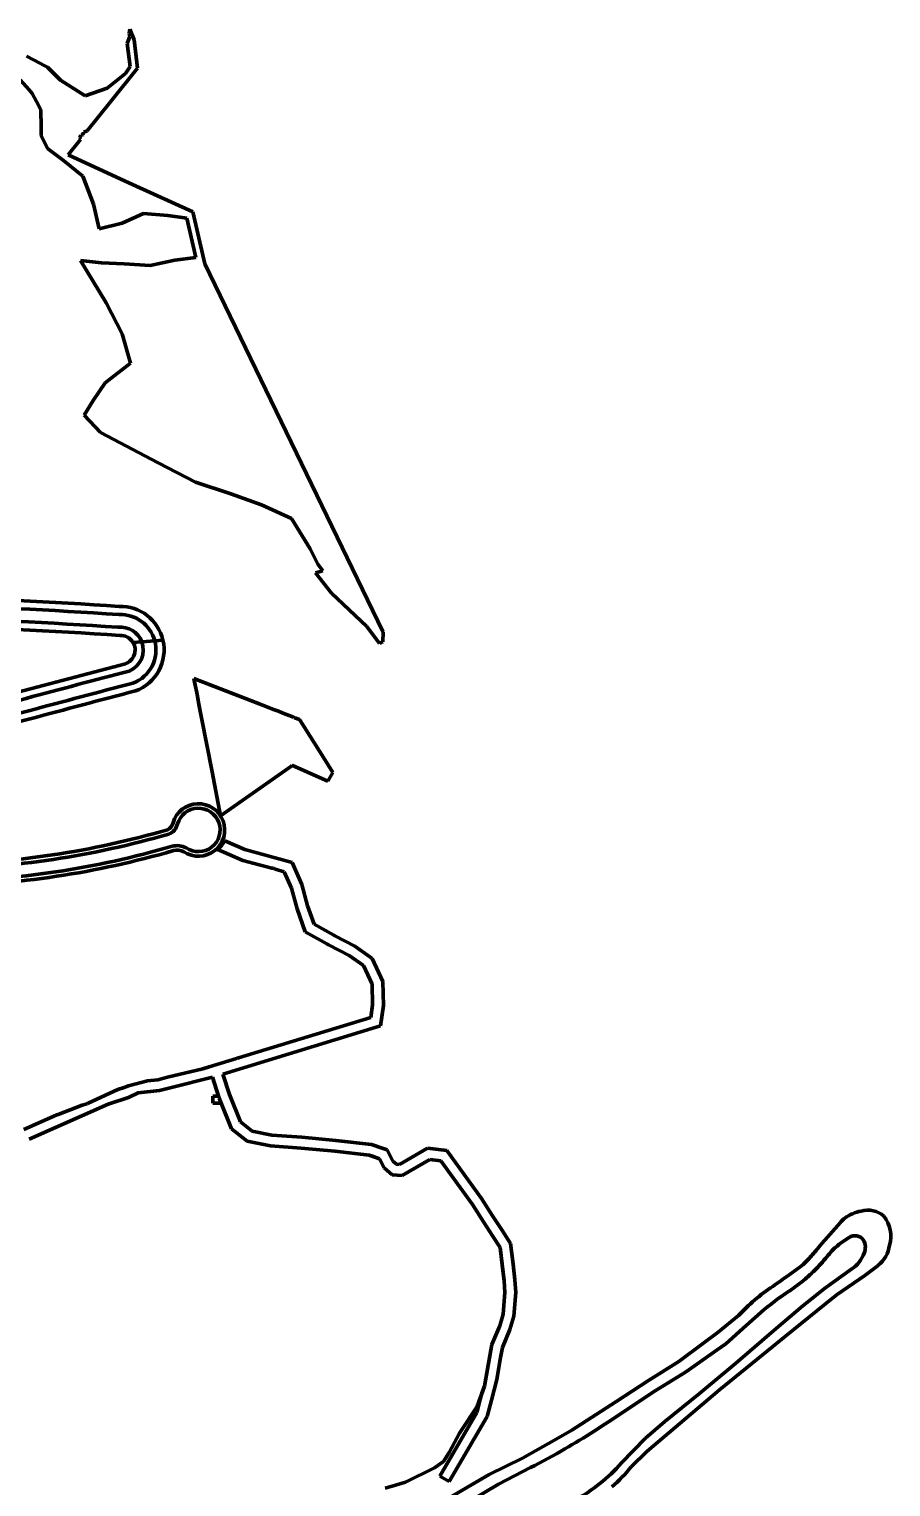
# Model space of a CAD drawing. Header units: inches. Extents: x 4096 to 6070, y 2882 to 5388.
# Drawn here: x 4873.5 to 5111.3, y 4891.7 to 5294.2 of the extents above; entities that cross this region are included whole.
import ezdxf

# ---------------------------------------------------------------- set-up
doc = ezdxf.new("R2010")
doc.units = ezdxf.units.IN
doc.header["$MEASUREMENT"] = 0
for name, color, linetype, lineweight in [('access road', 150, 'Continuous', 30), ('conservation', 92, 'Continuous', 25), ('footpath line', 2, 'Continuous', 30), ('Hatch institutional', 131, 'Continuous', 15), ('secondary road', 40, 'Continuous', 30)]:
    doc.layers.add(name, color=color, linetype=linetype, lineweight=lineweight)

# ---------------------------------------------------------------- blocks, each defined once
blk = doc.blocks.new('conservation')
at = {"layer": 'conservation', "lineweight": 90}
for p, q in [((4901.31, 5294.24), (4901.05, 5293.12)), ((4901.05, 5293.12), (4901.3, 5292.25)), ((4902.45, 5291.26), (4901.31, 5294.24)), ((4901.3, 5292.25), (4900.55, 5290.32)), ((4900.55, 5290.32), (4901.35, 5283.97)), ((4903.42, 5283.5), (4902.45, 5291.26)), ((4876.65, 5284.75), (4872.74, 5286.77)), ((4876.65, 5284.75), (4876.65, 5284.75)), ((4877.49, 5284.31), (4876.65, 5284.75)), ((4877.49, 5284.31), (4877.49, 5284.31)), ((4878.58, 5283.75), (4877.49, 5284.31)), ((4881.02, 5281.25), (4878.58, 5283.75)), ((4881.02, 5281.25), (4881.02, 5281.25)), ((4882.13, 5280.12), (4881.02, 5281.25)), ((4900.07, 5282), (4895.02, 5277.91)), ((4895.95, 5274.16), (4903.42, 5283.5)), ((4901.35, 5283.97), (4900.07, 5282)), ((4871.03, 5280.28), (4873.49, 5277.45)), ((4873.49, 5277.45), (4874.33, 5276.48)), ((4887.9, 5276.48), (4882.13, 5280.12)), ((4882.13, 5280.12), (4882.13, 5280.12)), ((4895.02, 5277.91), (4888.95, 5275.82)), ((4874.33, 5276.48), (4875.53, 5274.23)), ((4875.53, 5274.23), (4876.73, 5271.98)), ((4888.95, 5275.82), (4887.9, 5276.48)), ((4889.54, 5266.16), (4895.95, 5274.16)), ((4876.73, 5271.98), (4876.75, 5269.86)), ((4876.75, 5269.86), (4876.76, 5269.28)), ((4876.76, 5269.28), (4876.8, 5264.84)), ((4876.8, 5264.84), (4878.54, 5261.32)), ((4887.44, 5264.25), (4887.79, 5264.95)), ((4887.79, 5264.95), (4888.2, 5264.96)), ((4888.2, 5264.96), (4888.23, 5264.97)), ((4888.23, 5264.97), (4888.26, 5265.02)), ((4888.26, 5265.02), (4888.45, 5265.75)), ((4888.45, 5265.75), (4888.47, 5265.76)), ((4888.47, 5265.76), (4888.6, 5265.84)), ((4888.6, 5265.84), (4889.54, 5266.16)), ((4878.54, 5261.32), (4878.55, 5261.32)), ((4878.55, 5261.32), (4882.99, 5257.93)), ((4884.22, 5259.51), (4887.67, 5263.82)), ((4887.4, 5264.21), (4887.44, 5264.25)), ((4887.67, 5263.82), (4887.4, 5264.21)), ((4887.67, 5263.82), (4887.67, 5263.82)), ((4882.99, 5257.93), (4888.32, 5253.64)), ((4898.83, 5252.85), (4884.22, 5259.51)), ((4888.32, 5253.64), (4891.28, 5245.89)), ((4902.03, 5251.39), (4898.83, 5252.85)), ((4918.65, 5243.81), (4902.03, 5251.39)), ((4891.28, 5245.89), (4892.83, 5239.07)), ((4892.83, 5239.07), (4899.12, 5240.66)), ((4899.12, 5240.66), (4905.01, 5243.36)), ((4905.01, 5243.36), (4911.72, 5242.77)), ((4911.72, 5242.77), (4917.01, 5242.02)), ((4917.01, 5242.02), (4919.51, 5231.18)), ((4921.96, 5229.45), (4918.65, 5243.81)), ((4893.44, 5229.74), (4887.7, 5230.38)), ((4887.7, 5230.38), (4894.76, 5218.66)), ((4899.71, 5229.44), (4893.44, 5229.74)), ((4906.87, 5228.96), (4899.71, 5229.44)), ((4913.68, 5230.49), (4906.87, 5228.96)), ((4919.51, 5231.18), (4913.68, 5230.49)), ((4971.13, 5127.96), (4921.96, 5229.45)), ((4921.96, 5229.45), (4921.96, 5229.45)), ((4894.76, 5218.66), (4899.18, 5210.08)), ((4899.18, 5210.08), (4901.49, 5202.03)), ((4901.49, 5202.03), (4894.46, 5196.63)), ((4894.46, 5196.63), (4891.15, 5191.75)), ((4891.15, 5191.75), (4888.68, 5187.65)), ((4888.68, 5187.65), (4893.15, 5182.86)), ((4893.15, 5182.86), (4909.06, 5174.5)), ((4909.06, 5174.5), (4919.43, 5169.15)), ((4919.43, 5169.15), (4929.11, 5165.95)), ((4929.11, 5165.95), (4937.63, 5162.92)), ((4937.63, 5162.92), (4945.88, 5159.17)), ((4945.88, 5159.17), (4951.04, 5150.74)), ((4951.04, 5150.74), (4953.15, 5146.56)), ((4954.49, 5144.69), (4952.49, 5144.15)), ((4952.49, 5144.15), (4956.95, 5138.49)), ((4953.15, 5146.56), (4953.16, 5146.56)), ((4953.16, 5146.56), (4953.15, 5146.56)), ((4953.15, 5146.56), (4954.49, 5144.69)), ((4956.95, 5138.49), (4966.71, 5129.29)), ((4966.71, 5129.29), (4970.16, 5124.63)), ((4971.17, 5127.77), (4971.13, 5127.96)), ((4971.06, 5125.06), (4971.17, 5127.77)), ((4921.54, 5113.94), (4918.97, 5114.94)), ((4918.97, 5114.94), (4919.16, 5113.93)), ((4918.97, 5114.94), (4919.4, 5112.73)), ((4937.74, 5107.64), (4918.97, 5114.94)), ((4918.97, 5114.94), (4918.97, 5114.94)), ((4919.16, 5113.93), (4919.4, 5112.73)), ((4919.16, 5113.93), (4919.16, 5113.93)), ((4919.4, 5112.73), (4919.64, 5111.47)), ((4931.23, 5110.17), (4921.54, 5113.94)), ((4921.54, 5113.94), (4921.54, 5113.94)), ((4921.54, 5113.94), (4921.54, 5113.94)), ((4919.64, 5111.47), (4919.9, 5110.1)), ((4919.64, 5111.47), (4919.9, 5110.1)), ((4919.9, 5110.1), (4920.24, 5108.36)), ((4920.24, 5108.36), (4920.35, 5107.77)), ((4920.24, 5108.36), (4921.07, 5104.08)), ((4920.35, 5107.77), (4920.71, 5105.93)), ((4936.99, 5107.93), (4931.23, 5110.17)), ((4931.23, 5110.17), (4931.23, 5110.17)), ((4933.83, 5108.87), (4933.83, 5108.87)), ((4933.83, 5108.87), (4933.83, 5108.87)), ((4937.74, 5107.64), (4936.99, 5107.93)), ((4920.71, 5105.93), (4921.07, 5104.08)), ((4921.07, 5104.08), (4923.95, 5089.15)), ((4937.74, 5107.64), (4937.74, 5107.64)), ((4938.18, 5107.47), (4937.74, 5107.64)), ((4938.18, 5107.47), (4938.18, 5107.47)), ((4940.93, 5106.4), (4938.18, 5107.47)), ((4940.93, 5106.4), (4940.93, 5106.4)), ((4942.25, 5105.89), (4940.93, 5106.4)), ((4942.25, 5105.89), (4942.25, 5105.89)), ((4943.28, 5105.49), (4942.25, 5105.89)), ((4943.28, 5105.49), (4943.28, 5105.49)), ((4946.48, 5104.25), (4943.28, 5105.49)), ((4943.28, 5105.49), (4943.28, 5105.49)), ((4946.55, 5104.07), (4946.48, 5104.25)), ((4946.81, 5104.12), (4946.55, 5104.07)), ((4946.55, 5104.07), (4946.55, 5104.07)), ((4946.84, 5104.11), (4946.81, 5104.12)), ((4946.84, 5104.11), (4946.84, 5104.11)), ((4948.08, 5103.63), (4946.84, 5104.11)), ((4946.84, 5104.11), (4946.84, 5104.11)), ((4948.26, 5103.34), (4948.08, 5103.63)), ((4954.7, 5093.15), (4948.26, 5103.34)), ((4948.26, 5103.34), (4948.26, 5103.34)), ((4957.31, 5089.02), (4954.7, 5093.15)), ((4954.7, 5093.15), (4954.7, 5093.15)), ((4923.95, 5089.15), (4926.28, 5077.04)), ((4926.28, 5077.04), (4945.96, 5090.84)), ((4945.96, 5090.84), (4946.08, 5090.92)), ((4945.96, 5090.84), (4945.96, 5090.84)), ((4946.08, 5090.92), (4946.15, 5090.89)), ((4946.15, 5090.89), (4955.94, 5086.58)), ((4955.94, 5086.58), (4957.31, 5089.02))]:
    blk.add_line(p, q, dxfattribs=at)
blk.add_arc((4971.89, 5122.16), 3.02, 106.1713, 125.0799, dxfattribs=at)
blk = doc.blocks.new('road 5')
at = {"layer": 'footpath line', "lineweight": 90}
for p, q in [((4925.44, 5067.77), (4927.2, 5067)), ((4933.05, 5067.69), (4927.49, 5070.15)), ((4946.06, 5064.1), (4933.05, 5067.69)), ((4927.2, 5067), (4927.24, 5067.01)), ((4927.24, 5067.01), (4927.24, 5066.98)), ((4927.24, 5066.98), (4932.42, 5064.69)), ((4932.42, 5064.69), (4940.41, 5062.53)), ((4948.71, 5058.05), (4946.06, 5064.1)), ((4940.41, 5062.53), (4940.91, 5062.62)), ((4940.91, 5062.62), (4941.35, 5062.28)), ((4941.35, 5062.28), (4943.89, 5061.59)), ((4943.89, 5061.59), (4945.87, 5057.05)), ((4945.87, 5057.05), (4947.41, 5051.32)), ((4950.27, 5052.22), (4948.71, 5058.05)), ((4948.71, 5058.05), (4948.71, 5058.05)), ((4952.13, 5047.11), (4950.27, 5052.22)), ((4947.41, 5051.32), (4949.69, 5045.04)), ((4949.69, 5045.04), (4955.63, 5041.7)), ((4957.52, 5044.08), (4952.13, 5047.11)), ((4957.88, 5043.89), (4957.52, 5044.08)), ((4963.36, 5041.07), (4957.88, 5043.89)), ((4955.63, 5041.7), (4956.1, 5041.43)), ((4956.1, 5041.43), (4961.8, 5038.5)), ((4968.16, 5037.64), (4963.36, 5041.07)), ((4961.8, 5038.5), (4965.77, 5035.66)), ((4965.77, 5035.66), (4968.1, 5030.59)), ((4971.08, 5031.28), (4968.16, 5037.64)), ((4971.27, 5024.64), (4971.08, 5031.28)), ((4968.1, 5030.59), (4968.27, 5024.82)), ((4968.27, 5024.82), (4967.74, 5021.36)), ((4970.42, 5019.05), (4971.27, 5024.64)), ((4971.27, 5024.64), (4971.27, 5024.64)), ((4967.74, 5021.36), (4931.28, 5010.19)), ((4926.91, 5005.71), (4970.42, 5019.05)), ((4921.45, 5007.18), (4911.66, 5004.84)), ((4923.12, 5007.69), (4921.45, 5007.18)), ((4930.73, 5010.02), (4923.12, 5007.69)), ((4930.8, 5010.02), (4930.73, 5010.02)), ((4930.98, 5010.08), (4930.8, 5010.02)), ((4931.28, 5010.19), (4930.98, 5010.08)), ((4906.18, 5003.86), (4900.92, 5002.5)), ((4908.96, 5004.15), (4906.18, 5003.86)), ((4911.66, 5004.84), (4908.96, 5004.15)), ((4912.39, 5001.93), (4924.05, 5004.83)), ((4924.05, 5004.83), (4925.83, 4999.32)), ((4928.73, 5000.08), (4926.91, 5005.71)), ((4898, 5001.42), (4889.74, 4997.66)), ((4895.25, 4997.39), (4900.91, 4999.21)), ((4899.75, 5001.99), (4898, 5001.42)), ((4899.99, 5002.11), (4899.75, 5001.99)), ((4900.15, 5002.16), (4899.99, 5002.11)), ((4900.92, 5002.5), (4900.15, 5002.16)), ((4900.91, 4999.21), (4903.55, 5000.57)), ((4903.55, 5000.57), (4909.49, 5001.19)), ((4909.49, 5001.19), (4912.39, 5001.93)), ((4925.83, 4999.32), (4925.87, 4999.32)), ((4925.87, 4999.32), (4925.87, 4999.18)), ((4925.87, 4999.18), (4925.91, 4999.05)), ((4925.91, 4999.05), (4929.36, 4990.63)), ((4931.84, 4992.49), (4928.73, 5000.08)), ((4928.73, 5000.08), (4928.73, 5000.08)), ((4873.46, 4987.75), (4895.25, 4997.39)), ((4888.13, 4997.15), (4881.53, 4994.6)), ((4889.45, 4997.53), (4888.13, 4997.15)), ((4889.56, 4997.54), (4889.45, 4997.53)), ((4889.74, 4997.66), (4889.56, 4997.54)), ((4881.14, 4994.43), (4872.04, 4990.41)), ((4881.53, 4994.6), (4881.14, 4994.43)), ((4934.99, 4989.99), (4931.84, 4992.49)), ((4929.36, 4990.63), (4933.69, 4987.19)), ((4933.69, 4987.19), (4940.06, 4985.91)), ((4940.47, 4988.89), (4934.99, 4989.99)), ((4948.76, 4988.28), (4940.47, 4988.89)), ((4958.14, 4987.38), (4948.76, 4988.28)), ((4967.94, 4986.28), (4958.14, 4987.38)), ((4940.06, 4985.91), (4948.51, 4985.29)), ((4948.51, 4985.29), (4957.83, 4984.4)), ((4957.83, 4984.4), (4967.28, 4983.33)), ((4967.28, 4983.33), (4967.95, 4983.1)), ((4970.93, 4985.25), (4967.94, 4986.28)), ((4967.95, 4983.1), (4970.13, 4982.35)), ((4972.25, 4984.79), (4970.93, 4985.25)), ((4973.84, 4981.69), (4972.25, 4984.79)), ((4983.44, 4985.26), (4975.71, 4980.76)), ((4988.76, 4984.63), (4983.44, 4985.26)), ((4998.33, 4971.38), (4988.76, 4984.63)), ((4970.13, 4982.35), (4971.45, 4979.79)), ((4971.45, 4979.79), (4973.62, 4977.94)), ((4974.84, 4980.84), (4973.84, 4981.69)), ((4975.71, 4980.76), (4974.84, 4980.84)), ((4976.39, 4977.68), (4984.09, 4982.16)), ((4984.09, 4982.16), (4987.1, 4981.8)), ((4984.09, 4982.16), (4984.09, 4982.16)), ((4987.1, 4981.8), (4995.84, 4969.7)), ((4973.62, 4977.94), (4976.39, 4977.68)), ((5001.36, 4966.57), (4998.33, 4971.38)), ((4995.84, 4969.7), (4998.83, 4964.94)), ((4998.83, 4964.94), (5001.37, 4961.09)), ((5003.89, 4962.72), (5001.36, 4966.57)), ((5001.37, 4961.09), (5003.42, 4957.87)), ((5006.32, 4958.9), (5003.89, 4962.72)), ((5007.01, 4953.19), (5006.32, 4958.9)), ((5003.42, 4957.87), (5004.11, 4952.19)), ((5004.11, 4952.19), (5004.54, 4948.6)), ((5007.53, 4948.89), (5007.01, 4953.19)), ((5004.54, 4948.6), (5004.79, 4945.39)), ((5007.8, 4945.39), (5007.53, 4948.89)), ((5004.79, 4945.39), (5004.31, 4939.43)), ((5007.27, 4938.87), (5007.8, 4945.39)), ((5007.8, 4945.39), (5007.8, 4945.39)), ((5004.31, 4939.43), (5003.33, 4936.22)), ((5006.15, 4935.21), (5007.27, 4938.87)), ((5003.33, 4936.22), (5001.17, 4931.04)), ((5004.07, 4930.2), (5006.15, 4935.21)), ((5001.17, 4931.04), (5000.26, 4925.8)), ((5002.53, 4921.36), (5003.59, 4927.43)), ((5003.59, 4927.43), (5004.07, 4930.2)), ((5000.17, 4925.31), (4999.18, 4919.58)), ((5000.26, 4925.8), (5000.17, 4925.31)), ((4999.18, 4919.58), (4998.44, 4917.58)), ((5001.05, 4915.71), (5002.53, 4921.36)), ((5002.53, 4921.36), (5002.53, 4921.36)), ((4997.99, 4915.87), (4997.05, 4912.29)), ((4998.44, 4917.58), (4997.99, 4915.87)), ((4999.85, 4911.13), (5001.05, 4915.71)), ((4997.05, 4912.29), (4986.79, 4894.7)), ((4989.38, 4893.18), (4999.85, 4911.13)), ((4999.85, 4911.13), (4999.85, 4911.13)), ((4986.79, 4894.7), (4989.38, 4893.18))]:
    blk.add_line(p, q, dxfattribs=at)
blk.add_arc((4920.34, 5074.24), 8.24, 308.2867, 330.2117, dxfattribs=at)

msp = doc.modelspace()

# ---------------------------------------------------------------- linework, layer by layer
at = {"layer": 'access road', "lineweight": 90}
for points in [[(4785.86, 5137.5), (4785.56, 5135.24, -0.022666), (4898.27, 5132.6, -0.350315), (4908.13, 5125.39), (4910.4, 5125.57, 0.357046), (4898.31, 5134.85, 0.02257), (4785.86, 5137.5)], [(4785.08, 5131.73), (4784.77, 5129.47, -0.022878), (4898.52, 5126.85, -0.27419), (4902.14, 5124.9), (4904.55, 5125.1, 0.338036), (4898.03, 5129.1, 0.022778), (4785.08, 5131.73)], [(4898.27, 5132.6, 0.022666), (4785.56, 5135.24), (4785.08, 5131.73, -0.022778), (4898.03, 5129.1, -0.338036), (4904.55, 5125.1), (4908.13, 5125.39, 0.350315), (4898.27, 5132.6, 0.022666)], [(4901.04, 5116.99, 0.409067), (4904.55, 5125.1), (4902.14, 5124.9, -0.472489), (4900.06, 5119.03, 0.00333), (4844.14, 5104.03), (4844.33, 5101.76, -0.003309), (4901.04, 5116.99, 0.409067)], [(4902.12, 5113.66, 0.387333), (4908.13, 5125.39), (4904.55, 5125.1, -0.409067), (4901.04, 5116.99, 0.003309), (4844.33, 5101.76), (4844.64, 5098.21, -0.003357), (4902.12, 5113.66, 0.387333)], [(4902.79, 5111.51, 0.380219), (4910.4, 5125.57), (4908.13, 5125.39, -0.387333), (4902.12, 5113.66, 0.003357), (4844.64, 5098.21), (4844.83, 5095.94, -0.003439), (4902.79, 5111.51, 0.380219)], [(4913.33, 5067.42, -0.183144), (4916.16, 5067.09, 3.078012), (4913.2, 5075.09, -0.242346), (4911.65, 5073.19, -0.067294), (4847.57, 5063.58), (4847.68, 5062.34, 0.067144), (4912, 5071.99, 0.251927), (4914.41, 5074.78, -3.089147), (4916.8, 5068.17, 0.18937), (4912.98, 5068.62, -0.066895), (4847.98, 5058.84), (4848.08, 5057.59, 0.066717), (4913.33, 5067.42, -0.183144)], [(4912.98, 5068.62, -0.18937), (4916.8, 5068.17, 3.089147), (4914.41, 5074.78, -0.251927), (4912, 5071.99, -0.067144), (4847.68, 5062.34), (4847.98, 5058.84, 0.066895), (4912.98, 5068.62, -0.18937)]]:
    msp.add_lwpolyline(points, format="xyb", close=True, dxfattribs=at)
at = {"layer": 'Hatch institutional', "lineweight": 90}
for p, q in [((4924.05, 5004.83), (4912.39, 5001.93)), ((4924.05, 5004.83), (4912.39, 5001.93)), ((4925.72, 4999.65), (4924.05, 5004.83)), ((4925.72, 4999.65), (4924.05, 5004.83)), ((4900.91, 4999.21), (4895.25, 4997.39)), ((4900.91, 4999.21), (4895.25, 4997.39)), ((4903.55, 5000.57), (4900.91, 4999.21)), ((4903.55, 5000.57), (4900.91, 4999.21)), ((4909.49, 5001.19), (4903.55, 5000.57)), ((4909.49, 5001.19), (4903.55, 5000.57)), ((4912.39, 5001.93), (4909.49, 5001.19)), ((4912.39, 5001.93), (4909.49, 5001.19)), ((4924.2, 4997.65), (4924.2, 4999.65)), ((4924.2, 4999.65), (4925.72, 4999.65)), ((4924.2, 4997.65), (4924.2, 4999.65)), ((4924.2, 4999.65), (4925.72, 4999.65)), ((4895.25, 4997.39), (4873.46, 4987.75)), ((4895.25, 4997.39), (4873.46, 4987.75)), ((4926.48, 4997.65), (4924.2, 4997.65)), ((4926.48, 4997.65), (4924.2, 4997.65)), ((4929.36, 4990.63), (4926.48, 4997.65)), ((4929.36, 4990.63), (4926.48, 4997.65)), ((4933.69, 4987.19), (4929.36, 4990.63)), ((4933.69, 4987.19), (4929.36, 4990.63)), ((4940.06, 4985.91), (4933.69, 4987.19)), ((4940.06, 4985.91), (4933.69, 4987.19)), ((4948.51, 4985.29), (4940.06, 4985.91)), ((4948.51, 4985.29), (4940.06, 4985.91)), ((4957.83, 4984.4), (4948.51, 4985.29)), ((4957.83, 4984.4), (4948.51, 4985.29)), ((4967.28, 4983.33), (4957.83, 4984.4)), ((4967.28, 4983.33), (4957.83, 4984.4)), ((4970.13, 4982.35), (4967.28, 4983.33)), ((4970.13, 4982.35), (4967.28, 4983.33)), ((4971.45, 4979.79), (4970.13, 4982.35)), ((4971.45, 4979.79), (4970.13, 4982.35)), ((4973.62, 4977.94), (4971.45, 4979.79)), ((4973.62, 4977.94), (4971.45, 4979.79)), ((4984.09, 4982.16), (4976.39, 4977.68)), ((4984.09, 4982.16), (4976.39, 4977.68)), ((4987.1, 4981.8), (4984.09, 4982.16)), ((4987.1, 4981.8), (4984.09, 4982.16)), ((4995.84, 4969.7), (4987.1, 4981.8)), ((4995.84, 4969.7), (4987.1, 4981.8)), ((4976.39, 4977.68), (4973.62, 4977.94)), ((4976.39, 4977.68), (4973.62, 4977.94)), ((4998.83, 4964.94), (4995.84, 4969.7)), ((4998.83, 4964.94), (4995.84, 4969.7)), ((5001.37, 4961.09), (4998.83, 4964.94)), ((5001.37, 4961.09), (4998.83, 4964.94)), ((5003.42, 4957.87), (5001.37, 4961.09)), ((5003.42, 4957.87), (5001.37, 4961.09)), ((5004.54, 4948.6), (5003.42, 4957.87)), ((5004.54, 4948.6), (5003.42, 4957.87)), ((5004.79, 4945.39), (5004.54, 4948.6)), ((5004.79, 4945.39), (5004.54, 4948.6)), ((5004.31, 4939.43), (5004.79, 4945.39)), ((5004.31, 4939.43), (5004.79, 4945.39)), ((5003.33, 4936.22), (5004.31, 4939.43)), ((5003.33, 4936.22), (5004.31, 4939.43)), ((5001.17, 4931.04), (5003.33, 4936.22)), ((5001.17, 4931.04), (5003.33, 4936.22)), ((4999.18, 4919.58), (5001.17, 4931.04)), ((4999.18, 4919.58), (5001.17, 4931.04)), ((4997.09, 4913.91), (4999.18, 4919.58)), ((4997.09, 4913.91), (4999.18, 4919.58)), ((4992.28, 4906.55), (4997.09, 4913.91)), ((4992.28, 4906.55), (4997.09, 4913.91)), ((4997.09, 4913.91), (4997.09, 4913.91)), ((4997.09, 4913.91), (4997.09, 4913.91)), ((4989.42, 4901.24), (4992.28, 4906.55)), ((4989.42, 4901.24), (4992.28, 4906.55)), ((4985.32, 4896.96), (4987.81, 4898.78)), ((4985.32, 4896.96), (4987.81, 4898.78)), ((4987.81, 4898.78), (4989.42, 4901.24)), ((4987.81, 4898.78), (4989.42, 4901.24)), ((4977.33, 4893.02), (4985.32, 4896.96)), ((4977.33, 4893.02), (4985.32, 4896.96)), ((4971.74, 4891.37), (4974.56, 4892.24)), ((4971.74, 4891.37), (4974.56, 4892.24)), ((4974.56, 4892.24), (4977.33, 4893.02)), ((4974.56, 4892.24), (4977.33, 4893.02))]:
    msp.add_line(p, q, dxfattribs=at)
at = {"layer": 'secondary road', "lineweight": 90}
for p, q in [((5097.25, 4964.68), (5093.8, 4960.69)), ((5109.36, 4966.48), (5109.36, 4966.48)), ((5109.36, 4966.48), (5109.36, 4966.48)), ((5092.25, 4958.91), (5090.54, 4956.93)), ((5093.8, 4960.69), (5092.25, 4958.91)), ((5093.8, 4960.69), (5093.8, 4960.69)), ((5099.77, 4960.59), (5099.77, 4960.59)), ((5090.54, 4956.93), (5090.3, 4956.65)), ((5095.01, 4956.88), (5095.01, 4956.88)), ((5110.91, 4958.48), (5110.91, 4958.48)), ((5100.52, 4951.92), (5092.98, 4946.52)), ((5104.11, 4950.13), (5106.65, 4952.04)), ((5106.65, 4952.04), (5107.73, 4952.85)), ((5106.65, 4952.04), (5106.65, 4952.04)), ((5087.7, 4949.14), (5087.7, 4949.14)), ((5096.43, 4944.86), (5104.11, 4950.13)), ((5082.24, 4933.32), (5095.19, 4943.84)), ((5092.37, 4946.03), (5086.94, 4941.73)), ((5092.98, 4946.52), (5092.37, 4946.03)), ((5095.19, 4943.84), (5096.43, 4944.86)), ((5095.19, 4943.84), (5095.19, 4943.84)), ((5069.22, 4939.03), (5063.66, 4934.47)), ((5071.36, 4936.31), (5075.37, 4939.9)), ((5086.94, 4941.73), (5079.65, 4935.45)), ((5065.72, 4931.27), (5071.36, 4936.31)), ((5079.65, 4935.45), (5068.45, 4925.8)), ((5059.68, 4931.51), (5052.74, 4926.36)), ((5063.66, 4934.47), (5059.68, 4931.51)), ((5063.37, 4929.61), (5065.72, 4931.27)), ((5078.75, 4930.48), (5082.24, 4933.32)), ((5054.58, 4923.42), (5063.37, 4929.61)), ((5063.37, 4929.61), (5063.37, 4929.61)), ((5063.97, 4918.53), (5078.75, 4930.48)), ((5078.75, 4930.48), (5078.75, 4930.48)), ((5052.74, 4926.36), (5044.39, 4921.13)), ((5046.28, 4918.23), (5054.58, 4923.42)), ((5068.45, 4925.8), (5058.51, 4917.54)), ((5044.39, 4921.13), (5035.38, 4915.22)), ((5043.98, 4901.53), (5063.97, 4918.53)), ((5035.38, 4915.22), (5023.26, 4907.39)), ((5037.25, 4912.32), (5046.28, 4918.23)), ((5058.51, 4917.54), (5048.9, 4909.81)), ((5023.26, 4907.39), (5018.9, 4904.92)), ((5048.9, 4909.81), (5043.58, 4905.17)), ((5018.9, 4904.92), (5009.65, 4899.68)), ((5043.58, 4905.17), (5036.94, 4898.36)), ((5009.65, 4899.68), (5000.43, 4895.18)), ((5039.63, 4897.27), (5043.98, 4901.53)), ((5000.43, 4895.18), (4988.05, 4887.87)), ((5003.01, 4892.45), (5011.86, 4897.05)), ((4994.78, 4887.6), (5003.01, 4892.45)), ((5003.01, 4892.45), (5003.01, 4892.45))]:
    msp.add_line(p, q, dxfattribs=at)
for centre, radius, start, end in [((5104.85, 4957.82), 10.24, 100.0653, 127.9848), ((5104.9, 4961.37), 6.78, 48.8581, 105.7359), ((5104.85, 4957.82), 10.24, 127.9848, 137.8788), ((5102.4, 4960.98), 8.87, 343.675, 38.2818), ((5109.86, 4942.73), 20.51, 119.486, 130.5935), ((5101.39, 4958.3), 2.8, 35.1192, 125.3573), ((5100.45, 4957.91), 3.79, 335.018, 31.9029), ((5069.55, 4972.51), 26.12, 313.9154, 322.6061), ((5050.53, 4991.05), 56.01, 315.0876, 320.2984), ((5109.77, 4942.86), 20.35, 136.488, 142.4516), ((5109.86, 4942.73), 20.51, 130.5935, 136.4014), ((5095.75, 4959.09), 8.61, 321.7135, 340.9953), ((5095.75, 4959.09), 8.61, 340.9953, 341.1332), ((5102.29, 4959.63), 8.69, 308.73, 352.4126), ((4990.08, 5078.9), 158.82, 305.8638, 307.6531), ((5069.55, 4972.51), 26.12, 312.2066, 313.9154), ((5050.53, 4991.05), 56.01, 311.5687, 315.0876), ((5095.75, 4959.09), 8.61, 303.6361, 321.7135), ((5108.26, 4902.88), 53.2, 123.7628, 137.2013), ((5165.78, 4826.94), 148.41, 123.8478, 125.9321), ((4971.31, 5099.7), 190.3, 306.0363, 307.7051), ((5129.69, 4875.71), 84.09, 123.5108, 130.236), ((4904.91, 5103.73), 232.72, 300.0101, 304.6601), ((4904.91, 5103.73), 232.72, 297.3598, 300.0101), ((5002.53, 4928.27), 45.59, 298.2568, 318.9971), ((5001.7, 4928.42), 49.08, 311.6494, 320.6083)]:
    msp.add_arc(centre, radius, start, end, dxfattribs=at)

# ---------------------------------------------------------------- block references
at = {"layer": 'conservation', "color": 0, "lineweight": 90}
msp.add_blockref('conservation', (0, 0), dxfattribs=at)
at = {"layer": 'footpath line', "color": 0, "lineweight": 90}
msp.add_blockref('road 5', (0, 0), dxfattribs=at)

doc.saveas('drawing.dxf')
